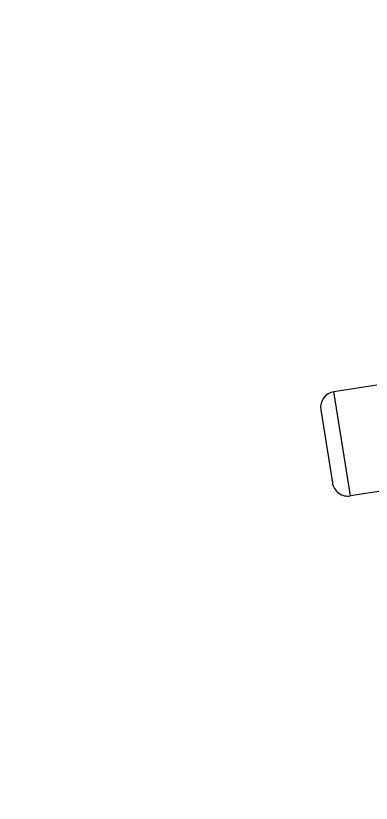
# Model space of a CAD drawing. Header units: millimetres. Extents: x 89051 to 218395, y -330386 to -125649.
# Drawn here: x 91307.6 to 91341.3, y -132414.1 to -132339.5 of the extents above; entities that cross this region are included whole.
import ezdxf

# ---------------------------------------------------------------- set-up
doc = ezdxf.new("R2010")
doc.units = ezdxf.units.MM
doc.header["$LTSCALE"] = 13
doc.linetypes.add('CENTER', pattern=[50.8, 31.75, -6.35, 6.35, -6.35])
doc.layers.get('0').update_dxf_attribs({"color": 1, "linetype": 'CENTER'})
doc.layers.add('标注、文本', color=3, linetype='Continuous', lineweight=25)
doc.styles.get("Standard").update_dxf_attribs({"font": 'gbenor.shx', "bigfont": 'gbcbig.shx'})
doc.dimstyles.new('1-15', dxfattribs={"dimscale": 20, "dimtxt": 3.5, "dimasz": 2, "dimexe": 1.5, "dimexo": 0.5, "dimgap": 0.5, "dimtad": 1, "dimtoh": 1, "dimdec": 1, "dimdsep": 46, "dimtxsty": 'Standard', "dimcen": 2.5, "dimclrd": 3, "dimclre": 3, "dimclrt": 3, "dimadec": 0, "dimazin": 2, "dimtfac": 1, "dimtdec": 1, "dimtmove": 0, "dimatfit": 2, "dimfxl": 1, "dimarcsym": 0})

# ---------------------------------------------------------------- blocks, each defined once
blk = doc.blocks.new('125506')
at = {"color": 7, "linetype": 'Continuous', "lineweight": 15}
for p, q in [((72041.998, -123508.695), (72044.712, -123508.266)), ((72041.167, -123509.84), (72041.897, -123514.449)), ((72045.755, -123514.85), (72043.041, -123515.28))]:
    blk.add_line(p, q, dxfattribs=at)
at = {"color": 8, "linetype": 'Continuous', "lineweight": 15}
blk.add_line((72043.041, -123515.28), (72041.998, -123508.695), dxfattribs=at)
at = {"color": 7, "linetype": 'Continuous', "lineweight": 15}
for centre, start, end in [((72042.155, -123509.683), 99, 189), ((72042.885, -123514.292), 189, 279)]:
    blk.add_arc(centre, 1, start, end, dxfattribs=at)
blk = doc.blocks.new('*D568')
at = {"layer": 'Defpoints', "color": 0, "transparency": 16777216}
for p in [(91365.792, -132268.066), (91408.792, -132341.718), (91359.296, -132364.452), (91408.164, -132672.237), (91408.792, -132676.204)]:
    blk.add_point(p, dxfattribs=at)
at = {"layer": '标注、文本', "color": 3, "lineweight": -2, "transparency": 16777216}
for p, q in [((91408.792, -132331.718), (91408.792, -132235.807)), ((91357.728, -132354.576), (91339.735, -132241.255)), ((91488.412, -132273.604), (91609.161, -132273.604))]:
    blk.add_line(p, q, dxfattribs=at)
for start, end in [(90, 99.02178), (78.81313, 90), (78.82646, 84.41323), (104.60855, 110.19531)]:
    blk.add_arc((91408.792, -132676.194), 410.387, start, end, dxfattribs=at)
at = {"layer": '标注、文本', "color": 3, "transparency": 16777216}
for points in [[(91448.42, -132274.415), (91449.07, -132261.097), (91408.792, -132265.807)], [(91303.922, -132272.549), (91306.652, -132285.599), (91344.44, -132270.884)]]:
    blk.add_solid(points, dxfattribs=at)
at = {"layer": '标注、文本', "color": 3, "transparency": 16777216, "insert": (91568.786, -132228.604), "char_height": 70, "attachment_point": 5}
blk.add_mtext('9°', dxfattribs=at)

msp = doc.modelspace()

# ---------------------------------------------------------------- block references
at = {"layer": '标注、文本', "xscale": 1.5, "yscale": 1.5, "zscale": 1.5}
msp.add_blockref('125506', (-16725.197, 52887.905), dxfattribs=at)

# ---------------------------------------------------------------- dimensions: what is measured, and where the dimension line sits
at = {"layer": '标注、文本'}
dim = msp.add_angular_dim_2l(base=(91365.792, -132268.066), line1=((91408.792, -132676.204), (91408.792, -132341.718)), line2=((91408.164, -132672.237), (91359.296, -132364.452)), dimstyle='1-15', dxfattribs=at)
dim.commit()
dim.dimension.update_dxf_attribs({"geometry": '*D568', "text_midpoint": (91568.786, -132228.604)})

doc.saveas('drawing.dxf')
